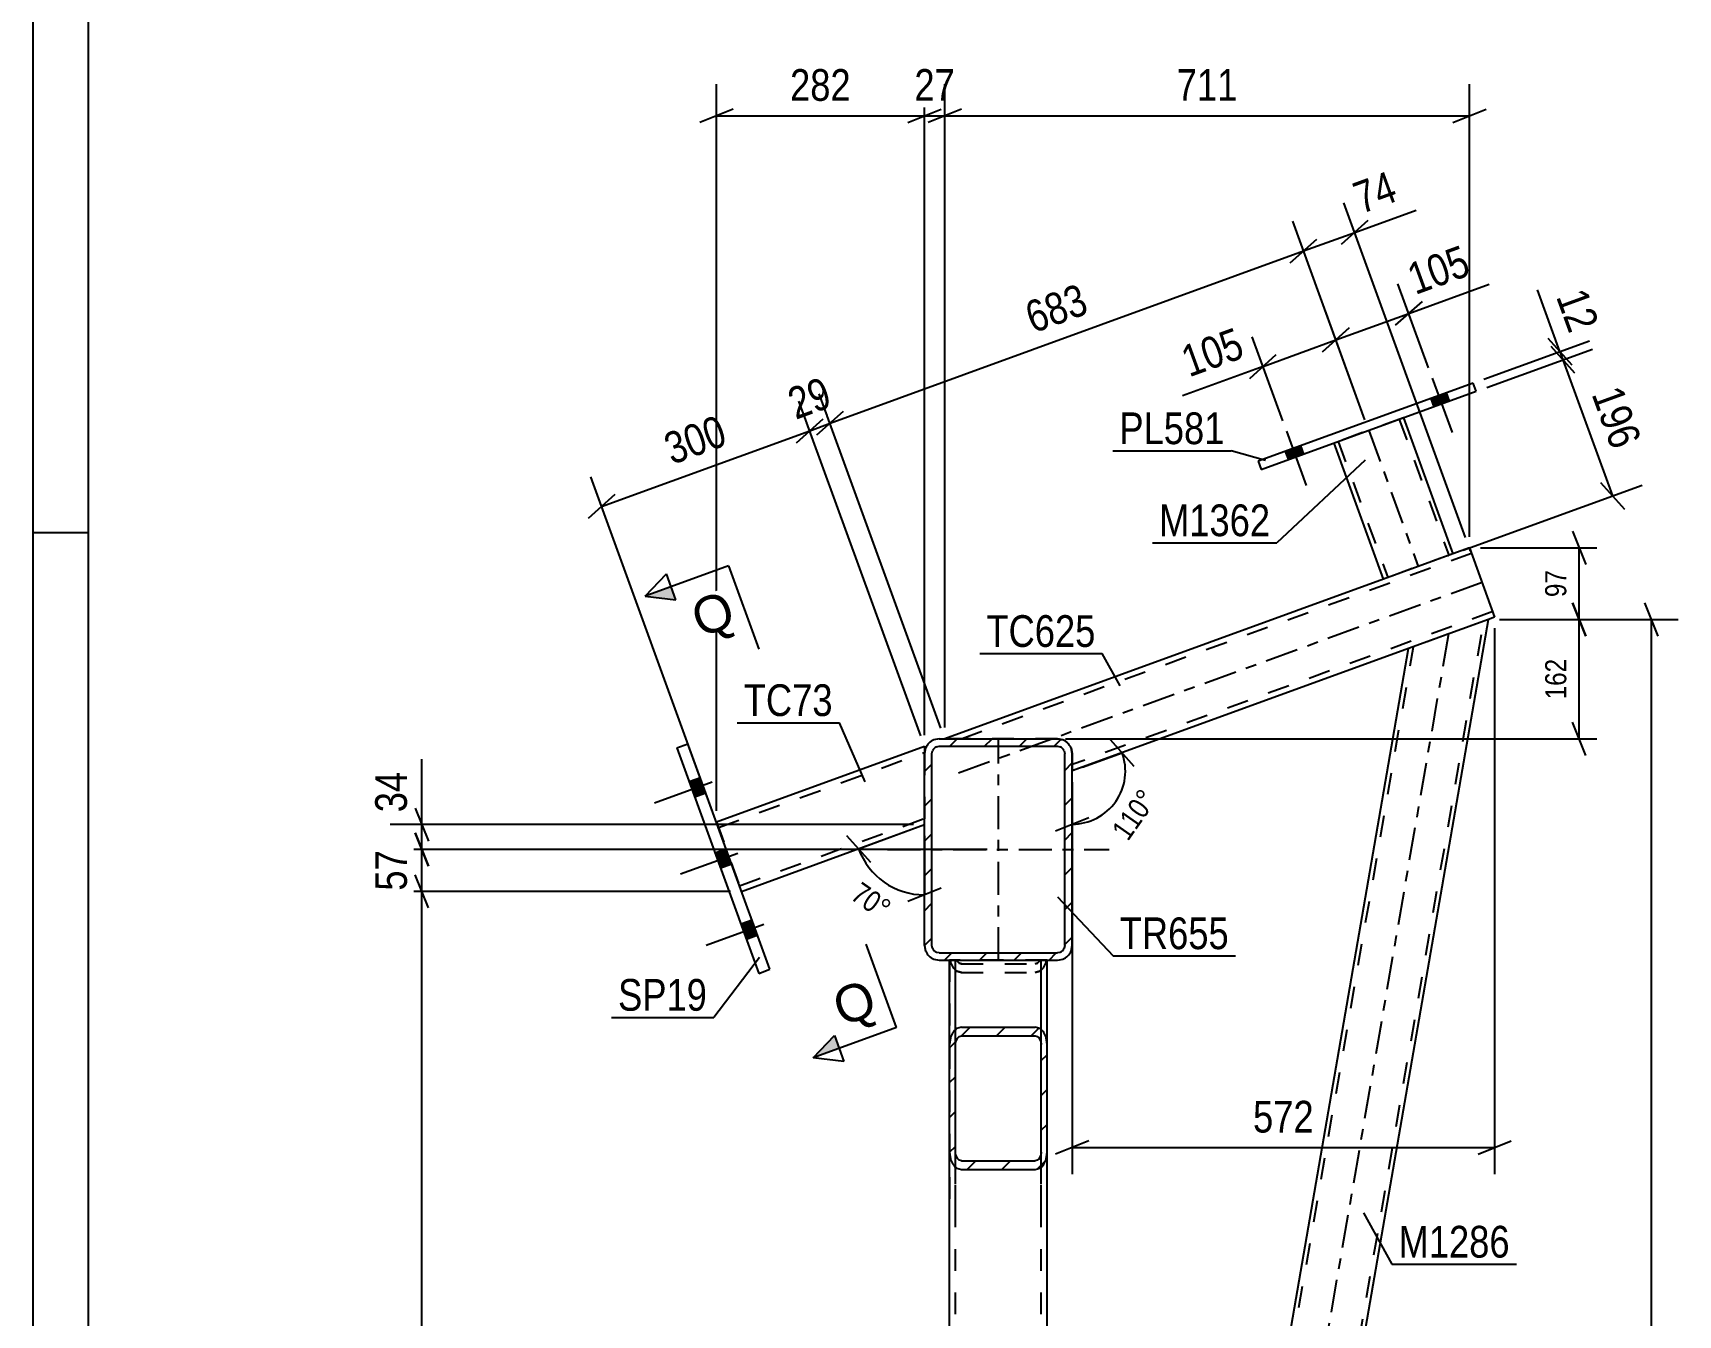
# Model space of a CAD drawing. Header units: millimetres. Extents: x -135 to 1054, y -647 to 194.
# Drawn here: x -134.6 to 13.9, y -419.6 to -303.9 of the extents above; entities that cross this region are included whole.
import ezdxf

# ---------------------------------------------------------------- set-up
doc = ezdxf.new("R2010")
doc.units = ezdxf.units.MM
doc.linetypes.add('DXK_LINE_DOT2', pattern=[3.9198, 1.9599, -1.9599])
doc.linetypes.add('DXK_LINE_DOT3', pattern=[5.9187, 2.979, -0.9799, 0.9799, -0.9799])
doc.styles.add('Arial', font='ARIAL.TTF', dxfattribs={"height": 0.2})
doc.styles.add('Arial Narrow', font='ARIALN.TTF', dxfattribs={"height": 0.2})

# ---------------------------------------------------------------- blocks, each defined once
blk = doc.blocks.new('Unknown-122571314-1162')
at = {"color": 5, "linetype": 'Continuous'}
for p, q in [((-134.63, 194), (-134.63, -647)), ((-129.63, 189), (-129.63, -642)), ((-129.63, -349), (-134.63, -349))]:
    blk.add_line(p, q, dxfattribs=at)
blk = doc.blocks.new('Part-122571314-3803 - 3606')
at = {"linetype": 'Continuous'}
h = blk.add_hatch(dxfattribs=at)
h.set_pattern_fill('', scale=0.7, style=0, pattern_type=0)
h.set_pattern_definition([(45, (-51.8502, -404.929), (-1.57154, 1.57154), [])])
h.paths.add_polyline_path([(-51.85, -395.2), (-51.85, -404.93), (-51.77, -405.52), (-51.54, -406.03), (-51.19, -406.37), (-50.78, -406.49), (-44.12, -406.49), (-43.71, -406.37), (-43.36, -406.03), (-43.13, -405.52), (-43.05, -404.93), (-43.05, -395.2), (-43.13, -394.6), (-43.36, -394.1), (-43.71, -393.76), (-44.12, -393.64), (-50.78, -393.64), (-51.19, -393.76), (-51.54, -394.1), (-51.77, -394.6)])
h.paths.add_polyline_path([(-51.16, -394.65), (-50.99, -394.48), (-50.78, -394.42), (-44.12, -394.42), (-43.91, -394.48), (-43.74, -394.65), (-43.62, -394.9), (-43.58, -395.2), (-43.58, -404.93), (-43.62, -405.23), (-43.74, -405.48), (-43.91, -405.65), (-44.12, -405.71), (-50.78, -405.71), (-50.99, -405.65), (-51.16, -405.48), (-51.28, -405.23), (-51.32, -404.93), (-51.32, -395.2), (-51.28, -394.9)])
at = {"color": 2, "linetype": 'Continuous'}
for p, q in [((-51.85, -395.2), (-51.85, -387.59)), ((-43.05, -395.2), (-43.05, -387.59)), ((-50.78, -393.64), (-51.19, -393.76)), ((-50.78, -393.64), (-44.12, -393.64)), ((-43.71, -393.76), (-44.12, -393.64)), ((-51.77, -394.6), (-51.85, -395.2)), ((-51.32, -395.2), (-51.28, -394.9)), ((-50.99, -394.48), (-50.78, -394.42)), ((-50.78, -394.42), (-44.12, -394.42)), ((-44.12, -394.42), (-43.91, -394.48)), ((-43.62, -394.9), (-43.58, -395.2)), ((-43.05, -395.2), (-43.13, -394.6)), ((-51.85, -404.93), (-51.85, -395.2)), ((-51.32, -404.93), (-51.32, -395.2)), ((-43.58, -404.93), (-43.58, -395.2)), ((-43.05, -404.93), (-43.05, -395.2)), ((-51.85, -404.93), (-51.77, -405.52)), ((-51.28, -405.23), (-51.32, -404.93)), ((-43.58, -404.93), (-43.62, -405.23)), ((-43.13, -405.52), (-43.05, -404.93)), ((-51.19, -406.37), (-50.78, -406.49)), ((-50.78, -405.71), (-50.99, -405.65)), ((-50.78, -405.71), (-44.12, -405.71)), ((-50.78, -406.49), (-44.12, -406.49)), ((-43.91, -405.65), (-44.12, -405.71)), ((-44.12, -406.49), (-43.71, -406.37))]:
    blk.add_line(p, q, dxfattribs=at)
at = {"color": 7, "linetype": 'DXK_LINE_DOT2'}
for p, q in [((-43.05, -387.59), (-51.85, -387.59)), ((-51.77, -387.73), (-51.79, -387.59)), ((-51.32, -404.93), (-51.32, -387.59)), ((-51.2, -387.59), (-51.16, -387.69)), ((-51.16, -387.69), (-50.99, -387.86)), ((-43.91, -387.86), (-43.74, -387.69)), ((-43.74, -387.69), (-43.7, -387.59)), ((-43.58, -404.93), (-43.58, -387.59)), ((-43.11, -387.59), (-43.13, -387.73)), ((-50.78, -388.7), (-51.19, -388.58)), ((-50.99, -387.86), (-50.78, -387.92)), ((-50.78, -387.92), (-44.12, -387.92)), ((-50.78, -388.7), (-44.12, -388.7)), ((-44.12, -387.92), (-43.91, -387.86)), ((-43.71, -388.58), (-44.12, -388.7)), ((-51.85, -404.93), (-51.85, -395.2)), ((-43.05, -404.93), (-43.05, -395.2))]:
    blk.add_line(p, q, dxfattribs=at)
for centre, start, end in [((-50.39, -387.41), 193.2949, 235.5336), ((-44.51, -387.41), 304.4664, 346.7051)]:
    blk.add_arc(centre, 1.42, start, end, dxfattribs=at)
at = {"color": 2, "linetype": 'Continuous'}
for centre, radius, start, end in [((-50.39, -394.93), 1.42, 124.4664, 166.7051), ((-50.59, -395.06), 0.709, 124.4664, 166.7051), ((-44.31, -395.06), 0.709, 13.2949, 55.5336), ((-44.51, -394.93), 1.42, 13.2949, 55.5336), ((-50.39, -405.2), 1.42, 193.2949, 235.5336), ((-50.59, -405.06), 0.709, 193.2949, 235.5336), ((-44.31, -405.06), 0.709, 304.4664, 346.7051), ((-44.51, -405.2), 1.42, 304.4664, 346.7051)]:
    blk.add_arc(centre, radius, start, end, dxfattribs=at)
blk = doc.blocks.new('Bolt-122571314-3611 - 3606')
at = {"linetype": 'Continuous'}
for points in [[(-73.86, -372.5), (-74.36, -371.12), (-75.36, -371.49), (-74.86, -372.87)], [(-73.86, -372.5), (-74.36, -371.12), (-75.36, -371.49), (-74.86, -372.87)], [(-73.86, -372.5), (-74.36, -371.12), (-75.36, -371.49), (-74.86, -372.87)], [(-71.52, -378.92), (-72.02, -377.54), (-73.02, -377.91), (-72.52, -379.29)], [(-71.52, -378.92), (-72.02, -377.54), (-73.02, -377.91), (-72.52, -379.29)], [(-69.18, -385.34), (-69.68, -383.96), (-70.69, -384.33), (-70.18, -385.71)], [(-69.18, -385.34), (-69.68, -383.96), (-70.69, -384.33), (-70.18, -385.71)], [(-69.18, -385.34), (-69.68, -383.96), (-70.69, -384.33), (-70.18, -385.71)]]:
    blk.add_hatch(color=1, dxfattribs=at).paths.add_polyline_path(points)
at = {"color": 1, "linetype": 'Continuous'}
for p, q in [((-74.36, -371.12), (-75.36, -371.49)), ((-74.36, -371.12), (-75.36, -371.49)), ((-74.36, -371.12), (-75.36, -371.49)), ((-73.29, -371.52), (-78.49, -373.41)), ((-73.29, -371.52), (-78.49, -373.41)), ((-73.29, -371.52), (-78.49, -373.41)), ((-73.86, -372.5), (-74.86, -372.87)), ((-73.86, -372.5), (-74.86, -372.87)), ((-73.86, -372.5), (-74.86, -372.87)), ((-70.96, -377.94), (-76.16, -379.83)), ((-70.96, -377.94), (-76.16, -379.83)), ((-72.02, -377.54), (-73.02, -377.91)), ((-72.02, -377.54), (-73.02, -377.91)), ((-71.52, -378.92), (-72.52, -379.29)), ((-71.52, -378.92), (-72.52, -379.29)), ((-68.62, -384.36), (-73.82, -386.25)), ((-68.62, -384.36), (-73.82, -386.25)), ((-68.62, -384.36), (-73.82, -386.25)), ((-69.68, -383.96), (-70.69, -384.33)), ((-69.68, -383.96), (-70.69, -384.33)), ((-69.68, -383.96), (-70.69, -384.33)), ((-69.18, -385.34), (-70.18, -385.71)), ((-69.18, -385.34), (-70.18, -385.71)), ((-69.18, -385.34), (-70.18, -385.71))]:
    blk.add_line(p, q, dxfattribs=at)
blk = doc.blocks.new('Part-122571314-3650 - 3606')
at = {"color": 2, "linetype": 'Continuous'}
for p, q in [((-72.91, -375.1), (-54.12, -368.26)), ((-54.12, -368.26), (-54.12, -368.93)), ((-70.63, -381.37), (-54.12, -375.35))]:
    blk.add_line(p, q, dxfattribs=at)
at = {"color": 7, "linetype": 'DXK_LINE_DOT2'}
for p, q in [((-72.73, -375.6), (-54.12, -368.83)), ((-54.12, -368.93), (-54.12, -375.35)), ((-72.91, -375.1), (-70.63, -381.37)), ((-70.81, -380.86), (-54.12, -374.79))]:
    blk.add_line(p, q, dxfattribs=at)
blk = doc.blocks.new('Part-122571314-3622 - 3606')
at = {"color": 7, "linetype": 'DXK_LINE_DOT2'}
for p, q in [((-42.29, -580.26), (-3.62, -356.98)), ((-43.05, -550.26), (-9.97, -359.29)), ((-43.05, -547.92), (-43.05, -552.61)), ((-43.05, -580.26), (-43.05, -562.93)), ((-42.29, -580.26), (-43.05, -580.26)), ((-42.12, -580.26), (-42.39, -580.26)), ((-42.12, -580.26), (-41.95, -580.29)), ((-41.95, -580.29), (-41.89, -580.31)), ((-41.89, -580.31), (-41.95, -580.29))]:
    blk.add_line(p, q, dxfattribs=at)
at = {"color": 2, "linetype": 'Continuous'}
for p, q in [((-41.89, -580.31), (-3.19, -356.82)), ((-3.19, -356.82), (-10.41, -359.45)), ((-43.05, -547.92), (-10.41, -359.45)), ((-43.05, -562.93), (-43.05, -552.61))]:
    blk.add_line(p, q, dxfattribs=at)
at = {"color": 7, "linetype": 'DXK_LINE_DOT3'}
blk.add_line((-6.8, -358.13), (-43.05, -567.45), dxfattribs=at)
blk = doc.blocks.new('Part-122571314-3750 - 3606')
at = {"color": 2, "linetype": 'Continuous'}
for p, q in [((-76.48, -368.42), (-75.48, -368.05)), ((-76.48, -368.42), (-69.07, -388.78)), ((-68.07, -388.41), (-75.48, -368.05)), ((-69.07, -388.78), (-68.07, -388.41))]:
    blk.add_line(p, q, dxfattribs=at)
blk = doc.blocks.new('Part-122571314-3760 - 3606')
at = {"color": 2, "linetype": 'Continuous'}
for p, q in [((-4.91, -350.35), (-6.4, -350.89)), ((-4.91, -350.35), (-2.63, -356.61)), ((-12.66, -353.17), (-52.29, -367.59)), ((-2.63, -356.61), (-3.19, -356.82)), ((-10.41, -359.45), (-40.78, -370.5))]:
    blk.add_line(p, q, dxfattribs=at)
at = {"color": 7, "linetype": 'DXK_LINE_DOT2'}
for p, q in [((-4.8, -350.64), (-4.91, -350.35)), ((-4.73, -350.85), (-50.73, -367.59)), ((-6.4, -350.89), (-12.66, -353.17)), ((-2.81, -356.11), (-40.78, -369.93)), ((-3.19, -356.82), (-10.41, -359.45)), ((-42.12, -367.59), (-52.29, -367.59)), ((-42.12, -367.59), (-41.61, -367.7)), ((-41.61, -367.7), (-42.12, -367.59)), ((-42.12, -367.59), (-41.61, -367.7)), ((-41.61, -367.7), (-42.12, -367.59)), ((-40.88, -368.42), (-40.78, -368.93)), ((-40.78, -368.93), (-40.88, -368.42)), ((-40.88, -368.42), (-40.78, -368.93)), ((-40.78, -368.93), (-40.88, -368.42)), ((-40.78, -368.93), (-40.78, -370.5))]:
    blk.add_line(p, q, dxfattribs=at)
at = {"color": 7, "linetype": 'DXK_LINE_DOT3'}
blk.add_line((-3.77, -353.48), (-51.43, -370.83), dxfattribs=at)
at = {"color": 7, "linetype": 'DXK_LINE_DOT2'}
blk.add_arc((-42.12, -368.93), 1.33, 22.5, 67.5, dxfattribs=at)
blk.add_arc((-42.12, -368.93), 1.33, 22.5, 67.5, dxfattribs=at)
blk.add_arc((-42.12, -368.93), 1.33, 22.5, 67.5, dxfattribs=at)
blk.add_arc((-42.12, -368.93), 1.33, 22.5, 67.5, dxfattribs=at)
blk = doc.blocks.new('Part-122571314-3636 - 3606')
at = {"color": 7, "linetype": 'DXK_LINE_DOT2'}
for p, q in [((-10.87, -338.61), (-17.13, -340.89)), ((-10.87, -338.61), (-10.87, -338.61)), ((-10.87, -338.61), (-10.87, -338.61)), ((-11.24, -338.75), (-6.77, -351.03)), ((-17.13, -340.89), (-17.13, -340.89)), ((-17.13, -340.89), (-17.13, -340.89)), ((-16.76, -340.75), (-12.28, -353.04)), ((-6.8, -351.04), (-6.86, -351.06)), ((-6.86, -351.06), (-6.8, -351.04)), ((-6.8, -351.04), (-6.77, -351.03)), ((-6.77, -351.03), (-6.8, -351.04))]:
    blk.add_line(p, q, dxfattribs=at)
at = {"color": 2, "linetype": 'Continuous'}
for p, q in [((-10.87, -338.61), (-6.4, -350.89)), ((-12.66, -353.17), (-17.13, -340.89)), ((-6.4, -350.89), (-12.66, -353.17))]:
    blk.add_line(p, q, dxfattribs=at)
at = {"color": 7, "linetype": 'DXK_LINE_DOT3'}
blk.add_line((-14, -339.75), (-9.53, -352.03), dxfattribs=at)
blk = doc.blocks.new('Part-122571314-3665 - 3606')
at = {"color": 7, "linetype": 'DXK_LINE_DOT2'}
for p, q in [((-51.85, -387.59), (-43.05, -387.59)), ((-51.85, -404.93), (-51.85, -387.59)), ((-51.32, -580.26), (-51.32, -387.59)), ((-43.58, -580.26), (-43.58, -387.59)), ((-43.05, -404.93), (-43.05, -387.59)), ((-51.85, -580.26), (-51.85, -562.93)), ((-43.05, -580.26), (-43.05, -562.93)), ((-51.85, -580.26), (-43.05, -580.26))]:
    blk.add_line(p, q, dxfattribs=at)
at = {"color": 2, "linetype": 'Continuous'}
for p, q in [((-51.85, -562.93), (-51.85, -404.93)), ((-43.05, -562.93), (-43.05, -404.93))]:
    blk.add_line(p, q, dxfattribs=at)
blk = doc.blocks.new('Bolt-122571314-3676 - 3606')
at = {"linetype": 'Continuous'}
for points in [[(-7, -336.36), (-8.38, -336.86), (-8.11, -337.61), (-6.73, -337.11)], [(-20.16, -341.15), (-21.54, -341.65), (-21.26, -342.4), (-19.89, -341.9)]]:
    blk.add_hatch(color=1, dxfattribs=at).paths.add_polyline_path(points)
at = {"color": 1, "linetype": 'Continuous'}
for p, q in [((-8.26, -335.04), (-6.48, -339.93)), ((-8.38, -336.86), (-8.11, -337.61)), ((-7, -336.36), (-6.73, -337.11)), ((-21.42, -339.83), (-19.64, -344.72)), ((-21.54, -341.65), (-21.26, -342.4)), ((-20.16, -341.15), (-19.89, -341.9))]:
    blk.add_line(p, q, dxfattribs=at)
blk = doc.blocks.new('Part-122571314-3694 - 3606')
at = {"linetype": 'Continuous'}
h = blk.add_hatch(dxfattribs=at)
h.set_pattern_fill('', scale=0.7, style=0, pattern_type=0)
h.set_pattern_definition([(45, (-54.1168, -386.261), (-1.57154, 1.57154), [])])
h.paths.add_polyline_path([(-54.12, -368.93), (-54.12, -386.26), (-54.02, -386.77), (-53.73, -387.2), (-53.29, -387.49), (-52.78, -387.59), (-42.12, -387.59), (-41.61, -387.49), (-41.17, -387.2), (-40.88, -386.77), (-40.78, -386.26), (-40.78, -368.93), (-40.88, -368.42), (-41.17, -367.98), (-41.61, -367.7), (-42.12, -367.59), (-52.78, -367.59), (-53.29, -367.7), (-53.73, -367.98), (-54.02, -368.42)])
h.paths.add_polyline_path([(-53.25, -368.46), (-53.04, -368.31), (-52.78, -368.26), (-42.12, -368.26), (-41.86, -368.31), (-41.65, -368.46), (-41.5, -368.67), (-41.45, -368.93), (-41.45, -386.26), (-41.5, -386.52), (-41.65, -386.73), (-41.86, -386.88), (-42.12, -386.93), (-52.78, -386.93), (-53.04, -386.88), (-53.25, -386.73), (-53.4, -386.52), (-53.45, -386.26), (-53.45, -368.93), (-53.4, -368.67)])
at = {"color": 2, "linetype": 'Continuous'}
for p, q in [((-54.02, -368.42), (-54.12, -368.93)), ((-52.78, -367.59), (-53.29, -367.7)), ((-53.04, -368.31), (-52.78, -368.26)), ((-52.78, -367.59), (-42.12, -367.59)), ((-52.78, -368.26), (-42.12, -368.26)), ((-41.61, -367.7), (-42.12, -367.59)), ((-42.12, -368.26), (-41.86, -368.31)), ((-40.78, -368.93), (-40.88, -368.42)), ((-54.12, -386.26), (-54.12, -368.93)), ((-53.45, -368.93), (-53.4, -368.67)), ((-53.45, -386.26), (-53.45, -368.93)), ((-41.5, -368.67), (-41.45, -368.93)), ((-41.45, -386.26), (-41.45, -368.93)), ((-40.78, -386.26), (-40.78, -368.93)), ((-54.12, -386.26), (-54.02, -386.77)), ((-53.4, -386.52), (-53.45, -386.26)), ((-41.45, -386.26), (-41.5, -386.52)), ((-40.88, -386.77), (-40.78, -386.26)), ((-53.29, -387.49), (-52.78, -387.59)), ((-52.78, -386.93), (-53.04, -386.88)), ((-52.78, -386.93), (-42.12, -386.93)), ((-52.78, -387.59), (-42.12, -387.59)), ((-41.86, -386.88), (-42.12, -386.93)), ((-42.12, -387.59), (-41.61, -387.49))]:
    blk.add_line(p, q, dxfattribs=at)
at = {"color": 7, "linetype": 'DXK_LINE_DOT3'}
for p, q in [((-47.45, -387.59), (-47.45, -367.59)), ((-57.45, -377.59), (-37.45, -377.59))]:
    blk.add_line(p, q, dxfattribs=at)
at = {"color": 2, "linetype": 'Continuous'}
for centre, radius, start, end in [((-52.78, -368.93), 1.33, 112.5, 157.5), ((-52.78, -368.93), 0.667, 112.5, 157.5), ((-42.12, -368.93), 0.667, 22.5, 67.5), ((-42.12, -368.93), 1.33, 22.5, 67.5), ((-52.78, -386.26), 1.33, 202.5, 247.5), ((-52.78, -386.26), 0.667, 202.5, 247.5), ((-42.12, -386.26), 0.667, 292.5, 337.5), ((-42.12, -386.26), 1.33, 292.5, 337.5)]:
    blk.add_arc(centre, radius, start, end, dxfattribs=at)
blk = doc.blocks.new('Part-122571314-3827 - 3606')
at = {"color": 2, "linetype": 'Continuous'}
for p, q in [((-4.56, -335.47), (-23.98, -342.54)), ((-4.29, -336.22), (-4.56, -335.47)), ((-23.71, -343.29), (-4.29, -336.22)), ((-23.98, -342.54), (-23.71, -343.29))]:
    blk.add_line(p, q, dxfattribs=at)
blk = doc.blocks.new('Part-122571314-3806 - 3606')
at = {"color": 7, "linetype": 'DXK_LINE_DOT2'}
for p, q in [((-43.05, -387.59), (-51.85, -387.59)), ((-51.85, -387.59), (-51.85, -409.82)), ((-51.79, -387.59), (-51.77, -387.73)), ((-51.32, -409.82), (-51.32, -387.59)), ((-51.16, -387.69), (-51.2, -387.59)), ((-50.99, -387.86), (-51.16, -387.69)), ((-43.74, -387.69), (-43.91, -387.86)), ((-43.7, -387.59), (-43.74, -387.69)), ((-43.58, -409.82), (-43.58, -387.59)), ((-43.13, -387.73), (-43.11, -387.59)), ((-43.05, -409.82), (-43.05, -387.59)), ((-51.19, -388.58), (-50.99, -388.64)), ((-50.78, -387.92), (-50.99, -387.86)), ((-50.99, -388.64), (-50.78, -388.7)), ((-50.78, -387.92), (-44.12, -387.92)), ((-50.78, -388.7), (-44.12, -388.7)), ((-43.91, -387.86), (-44.12, -387.92)), ((-44.12, -388.7), (-43.74, -388.59)), ((-43.74, -388.59), (-43.71, -388.58))]:
    blk.add_line(p, q, dxfattribs=at)
for centre, start, end in [((-50.39, -387.41), 193.2949, 235.5336), ((-44.51, -387.41), 304.4664, 346.7051)]:
    blk.add_arc(centre, 1.42, start, end, dxfattribs=at)
blk = doc.blocks.new('Bolt-122571314-3830 - 3606')
at = {"linetype": 'Continuous'}
for points in [[(-7, -336.36), (-8.38, -336.86), (-8.11, -337.61), (-6.73, -337.11)], [(-20.16, -341.15), (-21.54, -341.65), (-21.26, -342.4), (-19.89, -341.9)]]:
    blk.add_hatch(color=1, dxfattribs=at).paths.add_polyline_path(points)
at = {"color": 1, "linetype": 'Continuous'}
for p, q in [((-8.26, -335.04), (-6.48, -339.93)), ((-8.38, -336.86), (-8.11, -337.61)), ((-7, -336.36), (-6.73, -337.11)), ((-21.42, -339.83), (-19.64, -344.72)), ((-21.54, -341.65), (-21.26, -342.4)), ((-20.16, -341.15), (-19.89, -341.9))]:
    blk.add_line(p, q, dxfattribs=at)
blk = doc.blocks.new('StraightDimension-122571314-34077 - 3606')
at = {"color": 7, "linetype": 'Continuous'}
for p, q in [((-54.46, -367.32), (-65.46, -337.1)), ((-52.63, -366.65), (-63.63, -336.44)), ((-65.69, -340.86), (-63.28, -338.7)), ((-61.45, -338.04), (-63.86, -340.19)), ((-64.48, -339.78), (-62.65, -339.11))]:
    blk.add_line(p, q, dxfattribs=at)
at = {"color": 0}
blk.add_wipeout([(-61.54, -337.91), (-62.98, -333.96), (-67.54, -335.63), (-66.11, -339.57)], dxfattribs=at)
at = {"color": 3, "style": 'Arial Narrow'}
blk.add_text('29', height=2.863, rotation=20.002, dxfattribs=at).set_placement((-65.75, -338.8))
blk = doc.blocks.new('StraightDimension-122571314-34076 - 3606')
at = {"color": 7, "linetype": 'Continuous'}
for p, q in [((-14.34, -338.81), (-20.87, -320.87)), ((-62.65, -339.11), (-19.9, -323.55)), ((-21.1, -324.63), (-18.69, -322.47)), ((-52.63, -366.65), (-63.63, -336.44)), ((-61.45, -338.04), (-63.86, -340.19))]:
    blk.add_line(p, q, dxfattribs=at)
at = {"color": 0}
blk.add_wipeout([(-38.39, -329.48), (-39.83, -325.54), (-46.11, -327.82), (-44.67, -331.77)], dxfattribs=at)
at = {"color": 3, "style": 'Arial Narrow'}
blk.add_text('683', height=2.863, rotation=20.002, dxfattribs=at).set_placement((-44.31, -331))
blk = doc.blocks.new('AngleDimension-122571314-3918 - 3606')
at = {"color": 7, "linetype": 'Continuous'}
for p, q in [((-37.35, -367.66), (-35.2, -370.06)), ((-36.27, -368.86), (-40.78, -370.5)), ((-39.84, -370.16), (-36.27, -368.86)), ((-40.78, -375.3), (-40.78, -370.5)), ((-42.28, -375.9), (-39.28, -374.7))]:
    blk.add_line(p, q, dxfattribs=at)
blk.add_arc((-40.78, -370.5), 4.8, 270, 19.9995, dxfattribs=at)
at = {"color": 0}
blk.add_wipeout([(-32.48, -372.94), (-34.78, -371.34), (-37.94, -375.86), (-35.65, -377.47)], dxfattribs=at)
at = {"color": 3, "style": 'Arial Narrow'}
blk.add_text('110°', height=1.909, rotation=54.9982, dxfattribs=at).set_placement((-35.75, -376.91))
blk = doc.blocks.new('StraightDimension-122571314-34263 - 3606')
at = {"color": 7, "linetype": 'Continuous'}
for p, q in [((-99.51, -375.35), (-99.51, -369.45)), ((-99.51, -375.35), (-99.51, -369.45)), ((-100.11, -373.85), (-98.91, -376.85)), ((-55.12, -375.35), (-102.36, -375.35)), ((-99.51, -377.59), (-99.51, -375.35)), ((-98.91, -379.09), (-100.11, -376.09)), ((-48.45, -377.59), (-102.36, -377.59))]:
    blk.add_line(p, q, dxfattribs=at)
at = {"color": 0}
blk.add_wipeout([(-100.26, -369.97), (-104.46, -369.97), (-104.46, -374.83), (-100.26, -374.83)], dxfattribs=at)
at = {"color": 3, "style": 'Arial Narrow'}
blk.add_text('34', height=2.863, rotation=90.0002, dxfattribs=at).set_placement((-100.86, -374.23))
blk = doc.blocks.new('StraightDimension-122571314-34107 - 3606')
at = {"color": 7, "linetype": 'Continuous'}
for p, q in [((-14.34, -338.81), (-17.95, -328.9)), ((-21.76, -338.89), (-24.52, -331.3)), ((-15.77, -330.5), (-18.18, -332.66)), ((-23.55, -333.98), (-16.97, -331.58)), ((-24.75, -335.05), (-22.35, -332.9))]:
    blk.add_line(p, q, dxfattribs=at)
at = {"color": 0}
blk.add_wipeout([(-24.3, -333.45), (-25.74, -329.5), (-32.02, -331.79), (-30.58, -335.74)], dxfattribs=at)
at = {"color": 7, "linetype": 'Continuous'}
blk.add_line((-23.55, -333.98), (-30.82, -336.62), dxfattribs=at)
blk.add_line((-23.55, -333.98), (-30.82, -336.62), dxfattribs=at)
at = {"color": 3, "style": 'Arial Narrow'}
blk.add_text('105', height=2.863, rotation=20.002, dxfattribs=at).set_placement((-30.22, -334.97))
blk = doc.blocks.new('StraightDimension-122571314-34760 - 3606')
at = {"color": 7, "linetype": 'Continuous'}
for p, q in [((-2.63, -357.61), (-2.63, -406.9)), ((-40.78, -371.5), (-40.78, -406.9)), ((-39.28, -403.9), (-42.28, -405.1)), ((-4.13, -405.1), (-1.13, -403.9)), ((-40.78, -404.5), (-2.63, -404.5))]:
    blk.add_line(p, q, dxfattribs=at)
at = {"color": 0}
blk.add_wipeout([(-18.36, -403.75), (-18.36, -399.55), (-25.05, -399.55), (-25.05, -403.75)], dxfattribs=at)
at = {"color": 3, "style": 'Arial Narrow'}
blk.add_text('572', height=2.863, dxfattribs=at).set_placement((-24.45, -403.15))
blk = doc.blocks.new('StraightDimension-122571314-34106 - 3606')
at = {"color": 7, "linetype": 'Continuous'}
for p, q in [((-8.61, -334.1), (-11.37, -326.51)), ((-9.19, -328.11), (-11.6, -330.26)), ((-14.34, -338.81), (-17.95, -328.9)), ((-16.97, -331.58), (-10.39, -329.19)), ((-18.18, -332.66), (-15.77, -330.5))]:
    blk.add_line(p, q, dxfattribs=at)
at = {"color": 0}
blk.add_wipeout([(-3.88, -326.02), (-5.31, -322.07), (-11.59, -324.36), (-10.16, -328.3)], dxfattribs=at)
at = {"color": 7, "linetype": 'Continuous'}
blk.add_line((-10.39, -329.19), (-3.13, -326.54), dxfattribs=at)
blk.add_line((-10.39, -329.19), (-3.13, -326.54), dxfattribs=at)
at = {"color": 3, "style": 'Arial Narrow'}
blk.add_text('105', height=2.863, rotation=20.002, dxfattribs=at).set_placement((-9.8, -327.53))
blk = doc.blocks.new('StraightDimension-122571314-34078 - 3606')
at = {"color": 7, "linetype": 'Continuous'}
for p, q in [((-54.46, -367.32), (-65.46, -337.1)), ((-65.69, -340.86), (-63.28, -338.7)), ((-83.28, -346.62), (-64.48, -339.78)), ((-73.25, -374.16), (-84.25, -343.94)), ((-82.07, -345.54), (-84.48, -347.7))]:
    blk.add_line(p, q, dxfattribs=at)
at = {"color": 0}
blk.add_wipeout([(-71, -341.35), (-72.43, -337.41), (-78.71, -339.69), (-77.28, -343.64)], dxfattribs=at)
at = {"color": 3, "style": 'Arial Narrow'}
blk.add_text('300', height=2.863, rotation=20.002, dxfattribs=at).set_placement((-76.92, -342.87))
blk = doc.blocks.new('StraightDimension-122571314-3941 - 3606')
at = {"color": 7, "linetype": 'Continuous'}
for p, q in [((-72.91, -374.1), (-72.91, -308.49)), ((-54.12, -367.26), (-54.12, -308.49)), ((-71.41, -310.74), (-74.41, -311.94)), ((-72.91, -311.34), (-54.12, -311.34)), ((-55.62, -311.94), (-52.62, -310.74))]:
    blk.add_line(p, q, dxfattribs=at)
at = {"color": 0}
blk.add_wipeout([(-60.17, -310.59), (-60.17, -306.39), (-66.86, -306.39), (-66.86, -310.59)], dxfattribs=at)
at = {"color": 3, "style": 'Arial Narrow'}
blk.add_text('282', height=2.863, dxfattribs=at).set_placement((-66.26, -309.99))
blk = doc.blocks.new('StraightDimension-122571314-34265 - 3606')
at = {"color": 7, "linetype": 'Continuous'}
for p, q in [((-98.91, -382.87), (-100.11, -379.87)), ((-71.63, -381.37), (-102.36, -381.37)), ((-99.51, -590.35), (-99.51, -381.37)), ((-100.11, -588.85), (-98.91, -591.85)), ((-55.12, -590.35), (-102.36, -590.35))]:
    blk.add_line(p, q, dxfattribs=at)
at = {"color": 0}
blk.add_wipeout([(-100.26, -481.6), (-104.46, -481.6), (-104.46, -490.12), (-100.26, -490.12)], dxfattribs=at)
at = {"color": 3, "style": 'Arial Narrow'}
blk.add_text('3135', height=2.863, rotation=90.0002, dxfattribs=at).set_placement((-100.86, -489.52))
blk = doc.blocks.new('StraightDimension-122571314-3951 - 3606')
at = {"color": 7, "linetype": 'Continuous'}
for p, q in [((-54.12, -367.26), (-54.12, -308.49)), ((-52.29, -366.59), (-52.29, -308.49)), ((-55.62, -311.94), (-52.62, -310.74)), ((-54.12, -311.34), (-52.29, -311.34)), ((-50.79, -310.74), (-53.79, -311.94))]:
    blk.add_line(p, q, dxfattribs=at)
at = {"color": 0}
blk.add_wipeout([(-50.77, -310.59), (-50.77, -306.39), (-55.63, -306.39), (-55.63, -310.59)], dxfattribs=at)
at = {"color": 3, "style": 'Arial Narrow'}
blk.add_text('27', height=2.863, dxfattribs=at).set_placement((-55.03, -309.99))
blk = doc.blocks.new('AngleDimension-122571314-3937 - 3606')
at = {"color": 7, "linetype": 'Continuous'}
for p, q in [((-60.07, -377.52), (-54.12, -375.35)), ((-54.12, -381.69), (-54.12, -375.35)), ((-61.15, -376.32), (-59, -378.73)), ((-54.12, -376.35), (-54.12, -381.69)), ((-52.62, -381.09), (-55.62, -382.29))]:
    blk.add_line(p, q, dxfattribs=at)
blk.add_arc((-54.12, -375.35), 6.34, 200, 270, dxfattribs=at)
at = {"color": 0}
blk.add_wipeout([(-57.94, -384.57), (-56.33, -382.27), (-59.86, -379.8), (-61.47, -382.1)], dxfattribs=at)
at = {"color": 3, "style": 'Arial Narrow'}
blk.add_text('70°', height=1.909, rotation=-35.002, dxfattribs=at).set_placement((-60.91, -382))
blk = doc.blocks.new('StraightDimension-122571314-3961 - 3606')
at = {"color": 7, "linetype": 'Continuous'}
for p, q in [((-52.29, -366.59), (-52.29, -308.49)), ((-4.91, -349.35), (-4.91, -308.49)), ((-50.79, -310.74), (-53.79, -311.94)), ((-52.29, -311.34), (-4.91, -311.34)), ((-6.41, -311.94), (-3.41, -310.74))]:
    blk.add_line(p, q, dxfattribs=at)
at = {"color": 0}
blk.add_wipeout([(-25.26, -310.59), (-25.26, -306.39), (-31.94, -306.39), (-31.94, -310.59)], dxfattribs=at)
at = {"color": 3, "style": 'Arial Narrow'}
blk.add_text('711', height=2.863, dxfattribs=at).set_placement((-31.34, -309.99))
blk = doc.blocks.new('StraightDimension-122571314-34075 - 3606')
at = {"color": 7, "linetype": 'Continuous'}
for p, q in [((-5.25, -349.41), (-16.25, -319.19)), ((-14.34, -338.81), (-20.87, -320.87)), ((-14.07, -320.79), (-16.48, -322.95)), ((-19.9, -323.55), (-15.27, -321.87)), ((-21.1, -324.63), (-18.69, -322.47))]:
    blk.add_line(p, q, dxfattribs=at)
at = {"color": 0}
blk.add_wipeout([(-10.47, -319.32), (-11.91, -315.38), (-16.47, -317.04), (-15.04, -320.99)], dxfattribs=at)
at = {"color": 7, "linetype": 'Continuous'}
blk.add_line((-15.27, -321.87), (-9.72, -319.85), dxfattribs=at)
blk.add_line((-15.27, -321.87), (-9.72, -319.85), dxfattribs=at)
at = {"color": 3, "style": 'Arial Narrow'}
blk.add_text('74', height=2.863, rotation=20.002, dxfattribs=at).set_placement((-14.68, -320.22))
blk = doc.blocks.new('StraightDimension-122571314-34122 - 3606')
at = {"color": 7, "linetype": 'Continuous'}
for p, q in [((12.13, -358.32), (10.93, -355.32)), ((-2.19, -356.82), (13.93, -356.82)), ((11.53, -580.26), (11.53, -356.82)), ((10.93, -578.76), (12.13, -581.76)), ((-46.81, -580.26), (13.93, -580.26))]:
    blk.add_line(p, q, dxfattribs=at)
at = {"color": 0}
blk.add_wipeout([(10.78, -464.28), (6.58, -464.28), (6.58, -472.8), (10.78, -472.8)], dxfattribs=at)
at = {"color": 3, "style": 'Arial Narrow'}
blk.add_text('3352', height=2.863, rotation=90.0002, dxfattribs=at).set_placement((10.18, -472.2))
blk = doc.blocks.new('StraightDimension-122571314-34160 - 3606')
at = {"color": 7, "linetype": 'Continuous'}
for p, q in [((4.39, -348.85), (5.59, -351.85)), ((-3.91, -350.35), (6.59, -350.35)), ((4.99, -356.82), (4.99, -350.35)), ((5.59, -358.32), (4.39, -355.32)), ((-2.19, -356.82), (6.59, -356.82))]:
    blk.add_line(p, q, dxfattribs=at)
at = {"color": 0}
blk.add_wipeout([(4.24, -351.97), (1.44, -351.97), (1.44, -355.2), (4.24, -355.2)], dxfattribs=at)
at = {"color": 3, "style": 'Arial Narrow'}
blk.add_text('97', height=1.909, rotation=90.0002, dxfattribs=at).set_placement((3.84, -354.8))
blk = doc.blocks.new('StraightDimension-122571314-34161 - 3606')
at = {"color": 7, "linetype": 'Continuous'}
for p, q in [((4.39, -355.32), (5.59, -358.32)), ((-2.19, -356.82), (6.59, -356.82)), ((4.99, -367.59), (4.99, -356.82)), ((5.59, -369.09), (4.39, -366.09)), ((-41.38, -367.59), (6.59, -367.59))]:
    blk.add_line(p, q, dxfattribs=at)
at = {"color": 0}
blk.add_wipeout([(4.24, -359.98), (1.44, -359.98), (1.44, -364.43), (4.24, -364.43)], dxfattribs=at)
at = {"color": 3, "style": 'Arial Narrow'}
blk.add_text('162', height=1.909, rotation=90.0002, dxfattribs=at).set_placement((3.84, -364.03))
blk = doc.blocks.new('StraightDimension-122571314-34264 - 3606')
at = {"color": 7, "linetype": 'Continuous'}
for p, q in [((-100.11, -376.09), (-98.91, -379.09)), ((-48.45, -377.59), (-102.36, -377.59)), ((-99.51, -381.37), (-99.51, -377.59)), ((-98.91, -382.87), (-100.11, -379.87)), ((-71.63, -381.37), (-102.36, -381.37))]:
    blk.add_line(p, q, dxfattribs=at)
at = {"color": 0}
blk.add_wipeout([(-100.26, -377.05), (-104.46, -377.05), (-104.46, -381.91), (-100.26, -381.91)], dxfattribs=at)
at = {"color": 3, "style": 'Arial Narrow'}
blk.add_text('57', height=2.863, rotation=90.0002, dxfattribs=at).set_placement((-100.86, -381.31))
blk = doc.blocks.new('StraightDimension-122571314-35140 - 3606')
at = {"color": 7, "linetype": 'Continuous'}
for p, q in [((-3.35, -335.88), (6.21, -332.4)), ((4.61, -334.58), (2.46, -332.17)), ((3.54, -333.37), (8, -345.65)), ((-5.46, -350.55), (10.68, -344.68)), ((6.93, -344.45), (9.08, -346.85))]:
    blk.add_line(p, q, dxfattribs=at)
at = {"color": 0}
blk.add_wipeout([(7.62, -342.4), (11.56, -340.96), (9.28, -334.68), (5.33, -336.11)], dxfattribs=at)
at = {"color": 3, "style": 'Arial Narrow'}
blk.add_text('196', height=2.863, rotation=-69.9983, dxfattribs=at).set_placement((6.1, -336.47))
blk = doc.blocks.new('StraightDimension-122571314-35141 - 3606')
at = {"color": 7, "linetype": 'Continuous'}
for p, q in [((-3.62, -335.13), (5.94, -331.65)), ((-3.35, -335.88), (6.21, -332.4)), ((2.18, -331.42), (4.34, -333.83)), ((4.61, -334.58), (2.46, -332.17)), ((3.26, -332.62), (3.54, -333.37))]:
    blk.add_line(p, q, dxfattribs=at)
at = {"color": 0}
blk.add_wipeout([(3.79, -331.87), (7.73, -330.43), (6.07, -325.87), (2.13, -327.31)], dxfattribs=at)
at = {"color": 7, "linetype": 'Continuous'}
blk.add_line((3.26, -332.62), (1.24, -327.07), dxfattribs=at)
blk.add_line((3.26, -332.62), (1.24, -327.07), dxfattribs=at)
at = {"color": 3, "style": 'Arial Narrow'}
blk.add_text('12', height=2.863, rotation=-69.9983, dxfattribs=at).set_placement((2.89, -327.67))
blk = doc.blocks.new('Mark-122571314-3746 - 3606')
at = {"color": 0}
blk.add_wipeout([(-73.75, -392.15), (-73.75, -389.15), (-81.79, -389.15), (-81.79, -392.15)], dxfattribs=at)
blk.add_wipeout([(-73.75, -392.15), (-73.75, -389.15), (-81.79, -389.15), (-81.79, -392.15)], dxfattribs=at)
at = {"color": 30, "linetype": 'Continuous'}
for p in [(-69.03, -387.34), (-82.39, -392.75)]:
    blk.add_line(p, (-73.15, -392.75), dxfattribs=at)
at = {"color": 3, "style": 'Arial Narrow'}
blk.add_text('SP19', height=2.863, dxfattribs=at).set_placement((-81.79, -392.15))
blk = doc.blocks.new('Mark-122571314-3618 - 3606')
at = {"color": 0}
blk.add_wipeout([(-1.26, -414.44), (-1.26, -411.44), (-11.31, -411.44), (-11.31, -414.44)], dxfattribs=at)
blk.add_wipeout([(-1.26, -414.44), (-1.26, -411.44), (-11.31, -411.44), (-11.31, -414.44)], dxfattribs=at)
at = {"color": 30, "linetype": 'Continuous'}
for p, q in [((-14.47, -410.4), (-11.91, -415.04)), ((-11.91, -415.04), (-0.66, -415.04))]:
    blk.add_line(p, q, dxfattribs=at)
at = {"color": 3, "style": 'Arial Narrow'}
blk.add_text('M1286', height=2.863, dxfattribs=at).set_placement((-11.31, -414.44))
blk = doc.blocks.new('Mark-122571314-3646 - 3606')
at = {"color": 0}
blk.add_wipeout([(-62.4, -365.54), (-62.4, -362.54), (-70.44, -362.54), (-70.44, -365.54)], dxfattribs=at)
blk.add_wipeout([(-62.4, -365.54), (-62.4, -362.54), (-70.44, -362.54), (-70.44, -365.54)], dxfattribs=at)
at = {"color": 30, "linetype": 'Continuous'}
for p in [(-71.04, -366.14), (-59.49, -371.49)]:
    blk.add_line(p, (-61.8, -366.14), dxfattribs=at)
at = {"color": 3, "style": 'Arial Narrow'}
blk.add_text('TC73', height=2.863, dxfattribs=at).set_placement((-70.44, -365.54))
blk = doc.blocks.new('Mark-122571314-3632 - 3606')
at = {"color": 0}
blk.add_wipeout([(-22.89, -349.3), (-22.89, -346.3), (-32.94, -346.3), (-32.94, -349.3)], dxfattribs=at)
blk.add_wipeout([(-22.89, -349.3), (-22.89, -346.3), (-32.94, -346.3), (-32.94, -349.3)], dxfattribs=at)
at = {"color": 30, "linetype": 'Continuous'}
for p in [(-14.31, -342.43), (-33.54, -349.9)]:
    blk.add_line(p, (-22.29, -349.9), dxfattribs=at)
at = {"color": 3, "style": 'Arial Narrow'}
blk.add_text('M1362', height=2.863, dxfattribs=at).set_placement((-32.94, -349.3))
blk = doc.blocks.new('Mark-122571314-3690 - 3606')
at = {"color": 0}
blk.add_wipeout([(-26.63, -386.59), (-26.63, -383.59), (-36.49, -383.59), (-36.49, -386.59)], dxfattribs=at)
blk.add_wipeout([(-26.63, -386.59), (-26.63, -383.59), (-36.49, -383.59), (-36.49, -386.59)], dxfattribs=at)
at = {"color": 30, "linetype": 'Continuous'}
for p, q in [((-42.1, -381.88), (-37.09, -387.19)), ((-37.09, -387.19), (-26.03, -387.19))]:
    blk.add_line(p, q, dxfattribs=at)
at = {"color": 3, "style": 'Arial Narrow'}
blk.add_text('TR655', height=2.863, dxfattribs=at).set_placement((-36.49, -386.59))
blk = doc.blocks.new('Mark-122571314-35120 - 3606')
at = {"color": 0}
blk.add_wipeout([(-27.02, -340.99), (-27.02, -337.99), (-36.52, -337.99), (-36.52, -340.99)], dxfattribs=at)
blk.add_wipeout([(-27.02, -340.99), (-27.02, -337.99), (-36.52, -337.99), (-36.52, -340.99)], dxfattribs=at)
at = {"color": 30, "linetype": 'Continuous'}
for p in [(-37.12, -341.59), (-23.32, -342.48)]:
    blk.add_line(p, (-26.42, -341.59), dxfattribs=at)
at = {"color": 3, "style": 'Arial Narrow'}
blk.add_text('PL581', height=2.863, dxfattribs=at).set_placement((-36.52, -340.99))
blk = doc.blocks.new('Mark-122571314-3756 - 3606')
at = {"color": 0}
blk.add_wipeout([(-38.67, -359.3), (-38.67, -356.3), (-48.53, -356.3), (-48.53, -359.3)], dxfattribs=at)
blk.add_wipeout([(-38.67, -359.3), (-38.67, -356.3), (-48.53, -356.3), (-48.53, -359.3)], dxfattribs=at)
at = {"color": 30, "linetype": 'Continuous'}
for p in [(-49.13, -359.9), (-36.44, -362.81)]:
    blk.add_line(p, (-38.07, -359.9), dxfattribs=at)
at = {"color": 3, "style": 'Arial Narrow'}
blk.add_text('TC625', height=2.863, dxfattribs=at).set_placement((-48.53, -359.3))
blk = doc.blocks.new('SectionMark-122571314-38201 - 3606')
at = {"linetype": 'Continuous'}
for points in [[(-76.99, -353.86), (-76.56, -355.04), (-79.34, -354.72)], [(-62.24, -394.38), (-61.81, -395.55), (-64.16, -396.41)]]:
    blk.add_hatch(color=6, dxfattribs=at).paths.add_polyline_path(points)
at = {"color": 6, "linetype": 'Continuous'}
for p, q in [((-79.34, -354.72), (-77.41, -352.69)), ((-76.56, -355.04), (-77.41, -352.69)), ((-79.34, -354.72), (-76.56, -355.04)), ((-64.16, -396.41), (-62.24, -394.38)), ((-62.24, -394.38), (-61.39, -396.73)), ((-61.39, -396.73), (-64.16, -396.41))]:
    blk.add_line(p, q, dxfattribs=at)
at = {"color": 0, "linetype": 'Continuous'}
for points in [[(-70.96, -357.26), (-72.16, -353.97), (-75.57, -355.21), (-74.37, -358.5)], [(-58.18, -392.37), (-59.38, -389.08), (-62.79, -390.32), (-61.59, -393.61)]]:
    blk.add_wipeout(points, dxfattribs=at)
at = {"color": 6, "linetype": 'Continuous'}
for p, q in [((-71.82, -351.98), (-79.34, -354.72)), ((-71.82, -351.98), (-69.08, -359.5)), ((-56.64, -393.67), (-59.38, -386.15)), ((-56.64, -393.67), (-64.16, -396.41))]:
    blk.add_line(p, q, dxfattribs=at)
at = {"color": 3, "linetype": 'Continuous', "style": 'Arial'}
for p in [(-74.37, -358.5), (-61.59, -393.61)]:
    blk.add_text('Q', height=3.34, rotation=20.002, dxfattribs=at).set_placement(p)

msp = doc.modelspace()

# ---------------------------------------------------------------- block references
for name in ['Unknown-122571314-1162', 'Part-122571314-3827 - 3606', 'Bolt-122571314-3676 - 3606', 'Bolt-122571314-3830 - 3606', 'Part-122571314-3636 - 3606', 'Part-122571314-3760 - 3606', 'Part-122571314-3622 - 3606', 'Part-122571314-3750 - 3606', 'Part-122571314-3650 - 3606', 'Part-122571314-3694 - 3606', 'Bolt-122571314-3611 - 3606', 'Part-122571314-3803 - 3606', 'Part-122571314-3665 - 3606', 'Part-122571314-3806 - 3606']:
    msp.add_blockref(name, (0, 0))

# ---------------------------------------------------------------- next in the draw order: block references
for name in ['StraightDimension-122571314-34077 - 3606', 'AngleDimension-122571314-3918 - 3606', 'StraightDimension-122571314-34263 - 3606', 'StraightDimension-122571314-34265 - 3606']:
    msp.add_blockref(name, (0, 0))

# ---------------------------------------------------------------- next in the draw order: block references
for name in ['StraightDimension-122571314-34076 - 3606', 'AngleDimension-122571314-3937 - 3606', 'Mark-122571314-3746 - 3606']:
    msp.add_blockref(name, (0, 0))

# ---------------------------------------------------------------- next in the draw order: block references
for name in ['StraightDimension-122571314-34107 - 3606', 'StraightDimension-122571314-34078 - 3606', 'StraightDimension-122571314-34760 - 3606', 'StraightDimension-122571314-34264 - 3606']:
    msp.add_blockref(name, (0, 0))

# ---------------------------------------------------------------- next in the draw order: block references
for name in ['StraightDimension-122571314-3941 - 3606', 'StraightDimension-122571314-34106 - 3606']:
    msp.add_blockref(name, (0, 0))

# ---------------------------------------------------------------- next in the draw order: block references
for name in ['StraightDimension-122571314-3951 - 3606', 'Mark-122571314-3646 - 3606']:
    msp.add_blockref(name, (0, 0))

# ---------------------------------------------------------------- next in the draw order: block references
for name in ['StraightDimension-122571314-3961 - 3606', 'SectionMark-122571314-38201 - 3606']:
    msp.add_blockref(name, (0, 0))

# ---------------------------------------------------------------- next in the draw order: block references
for name in ['StraightDimension-122571314-34075 - 3606', 'StraightDimension-122571314-34122 - 3606']:
    msp.add_blockref(name, (0, 0))

# ---------------------------------------------------------------- next in the draw order: block references
for name in ['Mark-122571314-3632 - 3606', 'StraightDimension-122571314-34160 - 3606', 'Mark-122571314-3690 - 3606', 'Mark-122571314-3618 - 3606']:
    msp.add_blockref(name, (0, 0))

# ---------------------------------------------------------------- next in the draw order: block references
for name in ['StraightDimension-122571314-35140 - 3606', 'Mark-122571314-35120 - 3606', 'StraightDimension-122571314-34161 - 3606']:
    msp.add_blockref(name, (0, 0))

# ---------------------------------------------------------------- next in the draw order: block references
for name in ['StraightDimension-122571314-35141 - 3606', 'Mark-122571314-3756 - 3606']:
    msp.add_blockref(name, (0, 0))

doc.saveas('drawing.dxf')
